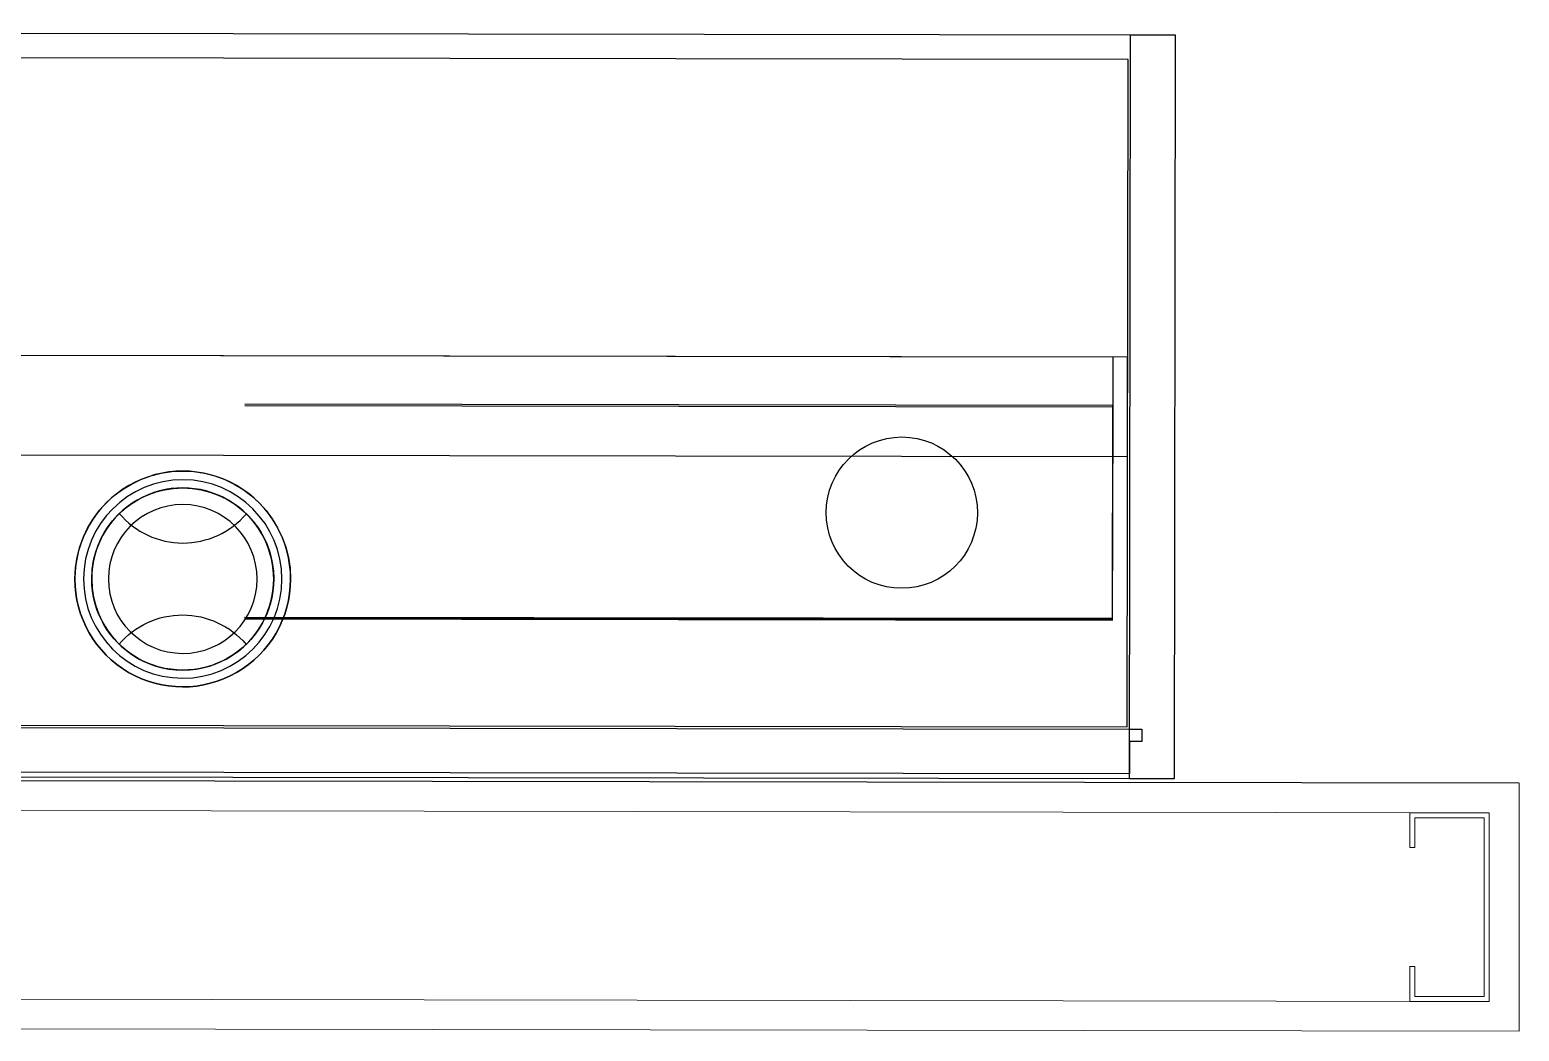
# Model space of a CAD drawing. Header units: inches. Extents: x 54 to 199, y 70 to 109.
# Drawn here: x 145.182 to 145.783, y 76.884 to 77.288 of the extents above; entities that cross this region are included whole.
import ezdxf
from ezdxf.enums import TextEntityAlignment as Align

# ---------------------------------------------------------------- set-up
doc = ezdxf.new("R2010")
doc.units = ezdxf.units.IN
doc.header["$MEASUREMENT"] = 0
for name, pattern in [('ACAD_ISO02W100', [15, 12, -3]), ('ACAD_ISO03W100', [30, 12, -18]), ('DASHED', [0.75, 0.5, -0.25])]:
    doc.linetypes.add(name, pattern=pattern)
doc.layers.add('1501', color=6, linetype='Continuous')
doc.layers.add('DIM', color=152, linetype='Continuous')
doc.layers.add('21212-FC-A-XREF-GROUND FLOOR PLAN-REV-31-10-12$0$Channels-EEE', color=252, linetype='Continuous', lineweight=5)
doc.layers.add('21212-FC-A-XREF-GROUND FLOOR PLAN-REV-31-10-12$0$GB-Wall-Cladding-EEE', color=1, linetype='Continuous', lineweight=15)
doc.layers.add('GOLDCLADDING', color=7, linetype='Continuous', true_color=0xffc20a)
doc.styles.add('ROMANS', font='romans.shx')

# ---------------------------------------------------------------- blocks, each defined once
blk = doc.blocks.new('GRWRFHRH')
at = {"color": 252, "ltscale": 3}
for p, q in [((4.31614, 4.61819), (5.66614, 4.61619)), ((5.66614, 4.61619), (5.66569, 4.31619)), ((5.64695, 4.48621), (4.33495, 4.48816)), ((5.64689, 4.44621), (5.64695, 4.48621)), ((4.33489, 4.44816), (5.64689, 4.44621)), ((5.66569, 4.31619), (4.3157, 4.31819))]:
    blk.add_line(p, q, dxfattribs=at)
at = {"color": 252, "linetype": 'ACAD_ISO03W100'}
for p, q in [((5.64769, 4.31621), (5.64814, 4.61621)), ((5.64814, 4.61621), (5.66614, 4.61619)), ((5.66614, 4.61619), (5.66569, 4.31619)), ((5.64712, 4.60621), (4.33513, 4.60816)), ((5.64673, 4.33721), (5.64712, 4.60621)), ((4.33373, 4.33816), (5.64772, 4.33621)), ((4.33473, 4.33916), (5.64673, 4.33721)), ((5.64772, 4.33621), (5.65272, 4.33621)), ((5.65272, 4.33621), (5.65272, 4.33121)), ((5.64772, 4.33121), (5.6477, 4.31821)), ((5.65272, 4.33121), (5.64772, 4.33121)), ((5.6477, 4.31821), (4.3337, 4.32016)), ((5.66569, 4.31619), (5.64769, 4.31621))]:
    blk.add_line(p, q, dxfattribs=at)
at = {"color": 252, "linetype": 'DASHED'}
for p, q in [((5.64094, 4.48622), (4.54094, 4.48784)), ((5.64094, 4.48622), (5.64081, 4.40015)), ((4.54091, 4.46854), (5.64091, 4.46692)), ((4.54091, 4.46784), (5.64091, 4.46622)), ((5.64078, 4.38022), (5.64091, 4.46692)), ((4.54078, 4.38254), (5.64078, 4.38092)), ((4.54078, 4.38219), (5.64078, 4.38057)), ((4.54078, 4.38219), (5.64078, 4.38057)), ((4.54078, 4.38184), (5.64078, 4.38022))]:
    blk.add_line(p, q, dxfattribs=at)
at = {"color": 252}
blk.add_line((5.80489, 4.31448), (4.22456, 4.31682), dxfattribs=at)
at = {"color": 252, "linetype": 'DASHED'}
blk.add_ellipse((5.55585, 4.42352, 0.0039), major_axis=(0.02157, 0.02157), ratio=1, start_param=3.925507, end_param=10.208692, dxfattribs=at)
at = {"color": 252, "linetype": 'ACAD_ISO02W100', "ltscale": 3, "extrusion": (0, 0, -1)}
blk.add_ellipse((5.26581, 4.39678), major_axis=(-0.02828, 0.02828), ratio=1, start_param=0.786882, end_param=7.070067, dxfattribs=at)
blk.add_ellipse((5.26581, 4.39678), major_axis=(-0.02828, 0.02828), ratio=1, start_param=0.786882, end_param=7.070067, dxfattribs=at)
at = {"color": 252, "ltscale": 3, "extrusion": (0, 0, -1)}
blk.add_ellipse((5.26581, 4.39678), major_axis=(0.02121, 0.02121), ratio=1, start_param=-0.783914, end_param=5.499271, dxfattribs=at)
blk.add_ellipse((5.26581, 4.39678), major_axis=(0.02121, 0.02121), ratio=1, start_param=-0.783914, end_param=5.499271, dxfattribs=at)
at = {"layer": '1501', "color": 252, "extrusion": (0, 0, -1)}
for centre, major_axis, start_param, end_param in [((5.26581, 4.39678), (-0.02597, 0.02597), 4.700194, 9.439941), ((5.26574, 4.34862), (-0.0238, 0.0238), 6.204983, 7.935151)]:
    blk.add_ellipse(centre, major_axis=major_axis, ratio=1, start_param=start_param, end_param=end_param, dxfattribs=at)
at = {"layer": '1501', "color": 252}
for centre, major_axis, start_param, end_param in [((5.26581, 4.39678), (-0.02597, 0.02597), -0.015163, 4.724584), ((5.26588, 4.44494), (-0.0238, 0.0238), 1.489627, 3.219795)]:
    blk.add_ellipse(centre, major_axis=major_axis, ratio=1, start_param=start_param, end_param=end_param, dxfattribs=at)
at = {"layer": '21212-FC-A-XREF-GROUND FLOOR PLAN-REV-31-10-12$0$Channels-EEE', "color": 252}
for p, q in [((5.76081, 4.28849), (5.76081, 4.30249)), ((5.76081, 4.30249), (5.79281, 4.30249)), ((5.79281, 4.30249), (5.79281, 4.22649)), ((5.79081, 4.30049), (5.76281, 4.30049)), ((5.76281, 4.30049), (5.76281, 4.28849)), ((5.79081, 4.22849), (5.79081, 4.30049)), ((5.76281, 4.28849), (5.76081, 4.28849)), ((5.76081, 4.22649), (5.76081, 4.24049)), ((5.76081, 4.24049), (5.76281, 4.24049)), ((5.76281, 4.24049), (5.76281, 4.22849)), ((5.79281, 4.22649), (5.76081, 4.22649)), ((5.76281, 4.22849), (5.79081, 4.22849))]:
    blk.add_line(p, q, dxfattribs=at)
at = {"layer": '21212-FC-A-XREF-GROUND FLOOR PLAN-REV-31-10-12$0$GB-Wall-Cladding-EEE', "color": 252, "ltscale": 3}
for p, q in [((4.22456, 4.31682), (5.8048, 4.31447)), ((5.8048, 4.31448), (5.8048, 4.21447)), ((4.23656, 4.30482), (5.79281, 4.30249)), ((4.23656, 4.22882), (5.79281, 4.22649)), ((4.22456, 4.21682), (5.8048, 4.21447))]:
    blk.add_line(p, q, dxfattribs=at)
at = {"layer": 'DIM', "color": 252, "extrusion": (0, 0, -1)}
for major_axis, start_param, end_param in [((-0.03076, 0.03076), 5.499271, 8.640863), ((-0.02597, 0.02597), 5.499271, 8.640863), ((0.03076, 0.03076), 0.786882, 3.928475), ((0.02597, 0.02597), 0.786882, 3.928475)]:
    blk.add_ellipse((5.26581, 4.39678), major_axis=major_axis, ratio=1, start_param=start_param, end_param=end_param, dxfattribs=at)
at = {"layer": 'DIM', "color": 252}
for major_axis, start_param, end_param in [((0.03076, 0.03076), 5.496303, 8.637896), ((0.02597, 0.02597), 5.496303, 8.637896), ((-0.03076, 0.03076), 0.783914, 3.925507), ((0.02597, 0.02597), 2.354711, 5.496303)]:
    blk.add_ellipse((5.26581, 4.39678), major_axis=major_axis, ratio=1, start_param=start_param, end_param=end_param, dxfattribs=at)
at = {"color": 252, "style": 'ROMANS'}
for p in [(-5.11757, 7.45916, 0), (3.16531, 4.70638, 0), (-5.11757, 4.62872, 0)]:
    blk.add_attdef('ELEV', text='', height=0.10354, dxfattribs=at).set_placement(p, align=Align.BOTTOM_LEFT)
for p in [(-5.11757, 7.39034, 0), (3.16531, 4.63756, 0), (-5.11757, 4.5599, 0)]:
    blk.add_attdef('LEVEL', text='', height=0.10354, dxfattribs=at).set_placement(p, align=Align.TOP_LEFT)

msp = doc.modelspace()

# ---------------------------------------------------------------- block references
at = {"layer": 'GOLDCLADDING'}
msp.add_blockref('GRWRFHRH', (139.97813, 72.66933, 0), dxfattribs=at)

doc.saveas('drawing.dxf')
